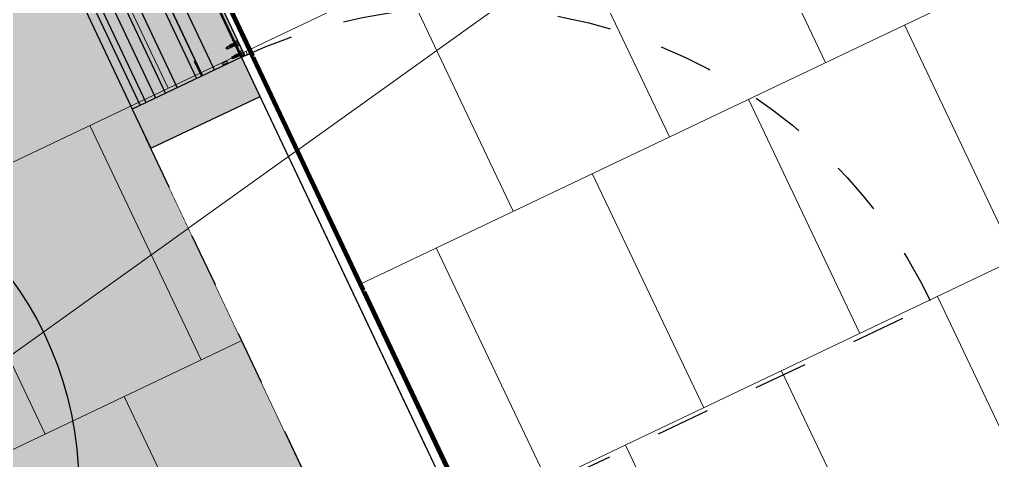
# Model space of a CAD drawing. Header units: metres. Extents: x 678805 to 1359287, y 2747329 to 5497370.
# Drawn here: x 679666.431 to 679668.683, y 2748565.815 to 2748566.836 of the extents above; entities that cross this region are included whole.
import ezdxf
from ezdxf.enums import TextEntityAlignment as Align

# ---------------------------------------------------------------- set-up
doc = ezdxf.new("R2010")
doc.units = ezdxf.units.M
doc.linetypes.add('XREF_MON_BUILDINGS$0$Dash_2_', pattern=[0.25, 0.125, -0.125])
doc.linetypes.add('XREF_MON_BUILDINGS$0$Hidden', pattern=[0.004, 0.002, -0.002])
for name, color, linetype in [('00_XREF_MON_HSC_PAVEMENT', 7, 'Continuous'), ('00_XREF_TWQ_BUILDINGS', 7, 'Continuous'), ('XREF_MON_BUILDINGS$0$00-Modulos DEFINIDOS', 7, 'Continuous'), ('XREF_MON_BUILDINGS$0$00-Modulos ROOFS', 2, 'Continuous'), ('XREF_MON_BUILDINGS$0$02-L-01_Structure t2', 7, 'Continuous'), ('XREF_MON_BUILDINGS$0$02-L-01_Struture aux', 4, 'Continuous'), ('XREF_MON_BUILDINGS$0$02-L-06_Plan Change', 252, 'Continuous'), ('XREF_MON_BUILDINGS$0$02-L-10-ADA requirements', 253, 'Continuous'), ('XREF_MON_BUILDINGS$0$02-L-Insulation', 252, 'Continuous'), ('XREF_MON_BUILDINGS$0$02-L-INT Panel', 5, 'Continuous'), ('XREF_MON_BUILDINGS$0$02-L-panel', 5, 'Continuous')]:
    doc.layers.add(name, color=color, linetype=linetype)
for name, color, linetype, true_color in [('02-L-Waterfeatures 01', 7, 'Continuous', 0x4da6ff), ('XREF_MON_BUILDINGS$0$0-WIPEOUTS', 7, 'Continuous', 0xffffff), ('XREF_MON_BUILDINGS$0$02-L-06_Walls HATCH 01', 9, 'Continuous', 0x808080)]:
    doc.layers.add(name, color=color, linetype=linetype, true_color=true_color)
for name, color, linetype, lineweight in [('XREF_MON_BUILDINGS$0$02-H-251', 251, 'Continuous', 0), ('XREF_MON_BUILDINGS$0$02-H-254', 254, 'Continuous', 0), ('XREF_MON_BUILDINGS$0$02-L-01_Structure L', 7, 'Continuous', 5), ('XREF_MON_BUILDINGS$0$02-L-01_Structure T', 8, 'Continuous', 5), ('XREF_MON_GENERAL_LAYOUT$0$02-L-Level Curves 0.25-0.75m', 33, 'Continuous', 5)]:
    doc.layers.add(name, color=color, linetype=linetype, lineweight=lineweight)
for name, color, linetype, lineweight, true_color in [('XREF_MON_BUILDINGS$0$02-KH-01 Water_Toilets', 7, 'Continuous', 30, 0x3877ff), ('XREF_MON_HSC_PAVEMENT$0$02-L-Joints-Paviment_07_Precast Concrete Blocks 60X40', 7, 'Continuous', 5, 0x999999), ('XREF_MON_HSC_PAVEMENT$0$03-TR-Pavement_07_Precast Concrete Blocks 60X40', 7, 'Continuous', 5, 0x999999)]:
    doc.layers.add(name, color=color, linetype=linetype, lineweight=lineweight, true_color=true_color)
doc.layers.get('XREF_MON_BUILDINGS$0$02-KH-01 Water_Toilets').off()
doc.styles.add('XREF_MON_GENERAL_LAYOUT$0$Standard', font='arial.ttf')
doc.linetypes.add('XREF_MON_BUILDINGS$0$BATTING', pattern='A,0.0001,-0.1,[134,ltypeshp.shx,S=0.1,R=0,X=-0.1,Y=0],-0.2,[134,ltypeshp.shx,S=0.1,R=180,X=0.1,Y=0],-0.1', length=0.4001)

# ---------------------------------------------------------------- blocks, each defined once
blk = doc.blocks.new('XREF_MON_BUILDINGS$0$modulo kiosco')
at = {"layer": 'XREF_MON_BUILDINGS$0$0-WIPEOUTS', "true_color": 0xfcfcfc}
h = blk.add_hatch(color=7, dxfattribs=at)
h.dxf.hatch_style = 1
h.paths.add_polyline_path([(119.6986085139215, -61.62058441969566), (119.6986085125245, -56.82058442011476), (124.4986085132696, -56.82058442058042), (124.4986085123383, -61.62058442132547)])
at = {"layer": 'XREF_MON_BUILDINGS$0$00-Modulos ROOFS', "lineweight": 0}
blk.add_lwpolyline([(119.6986085139215, -61.62058441969566), (119.6986085125245, -56.82058442011476), (124.4986085132696, -56.82058442058042), (124.4986085123383, -61.62058442132547)], close=True, dxfattribs=at)
at = {"layer": 'XREF_MON_BUILDINGS$0$00-Modulos ROOFS'}
blk.add_lwpolyline([(124.4986085137352, -57.12058442062698), (124.4986085132696, -56.82058442058042), (124.1986085125245, -56.82058442151174), (119.9986085128039, -56.82058442034759), (119.6986085125245, -56.82058442011476), (119.6986085125245, -57.12058442085981), (119.6986085134558, -61.32058442058042), (119.6986085139215, -61.62058441969566), (119.9986085128039, -61.62058442062698), (124.1986085125245, -61.62058442109264), (124.4986085123383, -61.62058442132547), (124.4986085128039, -61.32058442081325)], close=True, dxfattribs=at)
blk = doc.blocks.new('XREF_MON_BUILDINGS$0$AUTORROSCANTE')
at = {"layer": 'XREF_MON_BUILDINGS$0$02-L-01_Structure t2', "color": 0}
for p, q in [((-31.20000000000002, 5.629165124598842), (-26.19999999999959, 5.62916512459816)), ((-31.19999999999999, -3.410605131648481e-13), (-26.19999999999976, 0)), ((-2.365309734828713, 2.5), (-25, 2.5)), ((0, 0), (-8.999999999999972, 2.5)), ((0, 0), (-3.600692283157343, -1.09366380576239)), ((0, 0), (-2.365309734828713, 2.5)), ((0, 0), (-2.365309734828713, -2.5)), ((-31.20000000000002, -5.629165124598899), (-26.19999999999948, -5.629165124599581)), ((-2.365309734828713, -2.5), (-25, -2.5)), ((-3.600692283157343, -1.09366380576239), (-2.365309734828713, -2.5))]:
    blk.add_line(p, q, dxfattribs=at)
at = {"layer": 'XREF_MON_BUILDINGS$0$02-L-01_Structure t2', "color": 253}
for p, q in [((-25, 3.149999999999977), (-8.999999999999943, 3.150000000000034)), ((-23.47427264461649, -3.14999999999992), (-25, 2.662522019210144)), ((-21.40651940967126, -3.14999999999992), (-23.06020473028568, 3.149999999999864)), ((-19.338766174726, -3.14999999999992), (-20.99245149534045, 3.14999999999992)), ((-17.27101293978083, -3.14999999999992), (-18.92469826039516, 3.150000000000034)), ((-15.20325970483566, -3.14999999999992), (-16.85694502544993, 3.150000000000034)), ((-13.1355064698904, -3.14999999999992), (-14.78919179050473, 3.149999999999977)), ((-11.06775323494514, -3.14999999999992), (-12.72143855555953, 3.149999999999977)), ((-9, -3.14999999999992), (-10.65368532061433, 3.150000000000034)), ((-9, -3.14999999999992), (-8.999999999999972, 3.150000000000034)), ((-25, -3.149999999999977), (-9, -3.149999999999977)), ((-3.600692283157343, -1.09366380576239), (-9, -2.5))]:
    blk.add_line(p, q, dxfattribs=at)
at = {"layer": 'XREF_MON_BUILDINGS$0$02-L-01_Structure t2', "color": 0}
for points in [[(-31.20000000000002, 5.629165124598842), (-26.19999999999996, 5.629165124598842), (-26.19999999999996, -5.629165124599581), (-31.20000000000002, -5.629165124599581)], [(-26.19999999999951, 6.5), (-25, 6.5), (-25, -6.500000000000057), (-26.19999999999951, -6.500000000000057)]]:
    blk.add_lwpolyline(points, close=True, dxfattribs=at)
for centre, start, end in [((-26.98608579049073, 2.367525475711773), 129.2840388374925, 214.1828116507075), ((-26.98608579049073, -2.366719793068796), 145.8304296466695, 230.7332658614822)]:
    blk.add_arc(centre, 4.213914209509284, start, end, dxfattribs=at)
blk = doc.blocks.new('XREF_MON_BUILDINGS$0$ULMA_Montante VV')
at = {"layer": 'XREF_MON_BUILDINGS$0$02-H-251', "ltscale": 125}
h = blk.add_hatch(dxfattribs=at)
h.set_pattern_fill('ANSI31', color=256, scale=0.001, angle=450, style=0)
h.set_pattern_definition([(134.9999999999999, (-0.05125000000043656, -0.00250000000005457), (-0.002245064030267289, -0.002245064030267287), [])])
edge = h.paths.add_edge_path()
edge.add_line((-0.05095000000073924, -0.00250000000005457), (0.04844999999841093, -0.00250000000005457))
edge.add_arc((0.04844999999841093, -0.002200000000129876), 0.0003, 270, 360)
edge.add_line((0.04874999999992724, -0.002200000000129876), (0.04874999999992724, -0.0003000000001520675))
edge.add_arc((0.04844999999841093, -0.0003000000001520675), 0.0003, 0, 90)
edge.add_line((0.04844999999841093, 0), (0, 0))
edge.add_line((0, 0), (0, 0.05719999999996617))
edge.add_arc((-0.0003000000015163096, 0.05719999999996617), 0.0003, 0, 90)
edge.add_line((-0.0003000000015163096, 0.05749999999989086), (-0.002200000000811997, 0.05749999999989086))
edge.add_arc((-0.002200000000811997, 0.05719999999996617), 0.0003, 90, 180)
edge.add_line((-0.002500000000509317, 0.05719999999996617), (-0.002500000000509317, 0))
edge.add_line((-0.002500000000509317, 0), (-0.05095000000073924, 0))
edge.add_arc((-0.05095000000073924, -0.0003000000001520675), 0.0003, 90, 180)
edge.add_line((-0.05125000000043656, -0.0003000000001520675), (-0.05125000000043656, -0.002200000000129876))
edge.add_arc((-0.05095000000073924, -0.002200000000129876), 0.0003, 180, 270)
blk = doc.blocks.new('XREF_MON_BUILDINGS$0$ULMA_Autotaladrante')
at = {"layer": 'XREF_MON_BUILDINGS$0$02-L-01_Structure T', "color": 252}
for p, q in [((-0.02500000000509317, 2.273736754432321e-13), (-0.02263469026956955, 0.00250000000005457)), ((-0.02500000000509317, 2.273736754432321e-13), (-0.01600000000325963, 0.00250000000005457)), ((-0.02500000000509317, 2.273736754432321e-13), (-0.02263469026956955, -0.002499999999599822)), ((-0.02500000000509317, 2.273736754432321e-13), (-0.02139930772136722, -0.001093663805477263)), ((-0.02263469026956955, 0.00250000000005457), (0, 0.00250000000005457)), ((0, 0.003150000000232467), (-0.01600000000325963, 0.003150000000232467)), ((-0.01600000000325963, -0.003149999999777719), (-0.01600000000325963, 0.003150000000232467)), ((-0.01600000000325963, -0.003149999999777719), (-0.01434631468237058, 0.003150000000232467)), ((-0.01393224676803584, -0.003149999999777719), (-0.01227856144714679, 0.003150000000232467)), ((-0.0118644935323573, -0.003149999999777719), (-0.01021080821146825, 0.003150000000232467)), ((-0.00979674029713351, -0.003149999999777719), (-0.008143054976244457, 0.003150000000232467)), ((-0.00772898706190972, -0.003149999999777719), (-0.006075301741020667, 0.003150000000232467)), ((-0.005661233826231182, -0.003149999999777719), (-0.004007548505342129, 0.003150000000232467)), ((-0.003593480591007392, -0.003149999999777719), (-0.001939795270118339, 0.003150000000232467)), ((-0.001525727355783602, -0.003149999999777719), (0, 0.002662522019363678)), ((0.006200000001172157, 0.005629165124673818), (0.001200000000153523, 0.005629165124673818)), ((0.006200000001172157, 2.273736754432321e-13), (0.001200000000153523, 2.273736754432321e-13)), ((-0.02139930772136722, -0.001093663805477263), (-0.02263469026956955, -0.002499999999599822)), ((-0.02263469026956955, -0.002499999999599822), (0, -0.002499999999599822)), ((-0.02139930772136722, -0.001093663805477263), (-0.01600000000325963, -0.002499999999599822)), ((0, -0.003149999999777719), (-0.01600000000325963, -0.003149999999777719)), ((0.006200000001172157, -0.005629165124219071), (0.001200000000153523, -0.005629165124219071))]:
    blk.add_line(p, q, dxfattribs=at)
for points in [[(0.001200000000153523, 0.006499999999959982), (0, 0.006499999999959982), (0, -0.006499999999732609), (0.001200000000153523, -0.006499999999732609)], [(0.006200000001172157, 0.005629165124673818), (0.001200000000153523, 0.005629165124673818), (0.001200000000153523, -0.005629165124219071), (0.006200000001172157, -0.005629165124219071)]]:
    blk.add_lwpolyline(points, close=True, dxfattribs=at)
for centre, start, end in [((0.001986085791031655, 0.002367525475847287), 325.8171883654993, 50.71596115511253), ((0.001986085791031655, -0.002366719792689764), 309.2667341381091, 34.16957033823044)]:
    blk.add_arc(centre, 0.004213914210367771, start, end, dxfattribs=at)
blk = doc.blocks.new('XREF_MON_BUILDINGS$0$ULMA_Escuadra40x80_Seccion')
at = {"layer": 'XREF_MON_BUILDINGS$0$02-H-251', "ltscale": 125}
h = blk.add_hatch(dxfattribs=at)
h.set_pattern_fill('ANSI31', color=256, scale=0.001, angle=360, style=0)
h.set_pattern_definition([(45, (0, 0), (-0.002245064030267288, 0.002245064030267289), [])])
h.paths.add_polyline_path([(0, 0.0799999999994725), (0.002999999989697244, 0.0799999999994725), (0.002999999989697244, 0.002999999999701686), (0.03999999999359716, 0.002999999999701686), (0.03999999999359716, 0), (0, 0)])
at = {"layer": 'XREF_MON_BUILDINGS$0$02-L-01_Structure L', "linetype": 'Continuous'}
blk.add_lwpolyline([(0, 0.0799999999994725), (0.002999999989697244, 0.0799999999994725), (0.002999999989697244, 0.002999999999701686), (0.03999999999359716, 0.002999999999701686), (0.03999999999359716, 0), (0, 0)], close=True, dxfattribs=at)
blk = doc.blocks.new('XREF_MON_BUILDINGS$0$Kiosk door')
at = {"linetype": 'XREF_MON_BUILDINGS$0$Dash_2_'}
blk.add_wipeout([(-0.3650003588485287, -0.20273887368162846), (-0.3649995805811452, 0.09726091754812582), (0.834999707727285, 0.09726091754812582), (0.8349996411514713, -0.20273888156785946)], dxfattribs=at).dxf.layer = 'XREF_MON_BUILDINGS$0$0-WIPEOUTS'
at = {"layer": 'XREF_MON_BUILDINGS$0$02-L-06_Walls HATCH 01', "linetype": 'Continuous'}
h = blk.add_hatch(color=256, dxfattribs=at)
h.dxf.hatch_style = 1
h.paths.add_polyline_path([(0.8349997775229442, 0.09726260458085129), (0.7350005010742805, 0.09726468567793631), (0.7350005714583424, -0.1827374759855043), (0.8349998004780701, -0.1827409063021986)])
h.paths.add_polyline_path([(-0.2649995567047153, 0.09726103613911455), (-0.3649998889106872, 0.09726103613911455), (-0.3649999365919983, -0.1827395266227524), (-0.2649996043860263, -0.1827395266227524)])
at = {"linetype": 'Continuous'}
blk.add_line((0.8349996411514713, -0.2027388816146684), (0.8349996602950842, 0.09726091754812624), dxfattribs=at)
for points in [[(-0.3649999363518257, 0.09726091754812596), (-0.2649995805807295, 0.09726091754812596), (-0.2649996471565431, -0.1827395200508933), (-0.3650000029276393, -0.1827395200508933)], [(0.8349996602950842, 0.09726091754812624), (0.7350004194192705, 0.0972635265395761), (0.735000352843457, -0.1827378866425775), (0.8349995937192707, -0.1827404956340273)]]:
    blk.add_lwpolyline(points, close=True, dxfattribs=at)
at = {"layer": 'XREF_MON_BUILDINGS$0$02-L-06_Plan Change', "linetype": 'Continuous'}
for p, q in [((0.6349999970723608, -0.1827395266227524), (-0.3650000029276393, -0.1827395266227524)), ((-0.3650000029276393, -0.1827395266227524), (-0.3650000029276393, -0.2027388736816308))]:
    blk.add_line(p, q, dxfattribs=at)
at = {"layer": 'XREF_MON_BUILDINGS$0$02-L-06_Plan Change', "linetype": 'XREF_MON_BUILDINGS$0$Dash_2_'}
blk.add_line((0.8349992605688576, -0.182739522224247), (0.8350023100480466, -1.382739947271413), dxfattribs=at)
blk.add_lwpolyline([(0.8349997077205344, 0.09726376371885229), (-0.3649999363518257, 0.09726091754812596)], dxfattribs=at)
at = {"layer": 'XREF_MON_BUILDINGS$0$02-L-06_Plan Change', "linetype": 'Continuous'}
blk.add_lwpolyline([(-0.3650000029276393, -0.2027388736816308), (0.8349996411514713, -0.2027388815678594), (0.8349996411514713, -0.1827395279371219), (-0.3650000029276393, -0.1827395200508933)], close=True, dxfattribs=at)
at = {"layer": 'XREF_MON_BUILDINGS$0$02-L-06_Plan Change', "linetype": 'XREF_MON_BUILDINGS$0$Dash_2_'}
blk.add_arc((0.8349992605718095, -0.1827406837752702), 1.199999263500018, 179.9999441634501, 270.0001456018545, dxfattribs=at)
blk = doc.blocks.new('XREF_MON_BUILDINGS$0$A$C56BF4A3E')
at = {"layer": 'XREF_MON_BUILDINGS$0$02-H-251', "linetype": 'XREF_MON_BUILDINGS$0$Hidden', "ltscale": 125}
h = blk.add_hatch(dxfattribs=at)
h.set_pattern_fill('ANSI31', color=256, scale=0.001, angle=630, style=0)
h.set_pattern_definition([(315, (-170.3341458271663, 258.6731520046166), (0.002245064030267289, 0.002245064030267287), [])])
edge = h.paths.add_edge_path()
edge.add_line((3.035161503146078, 0.02689361729349926), (3.033161503146125, 0.02689361729350281))
edge.add_line((3.033161503146125, 0.02689361729350281), (3.026290008513975, 0.02664820677107826))
edge.add_line((3.026290008513971, 0.02664820677107826), (3.02541117549498, 0.02570412332277527))
edge.add_arc((3.025191590921342, 0.0259085312847489), 0.0003, 587.0499999998804, 677.0499999998917, ccw=False)
edge.add_line((3.024987182959141, 0.02568894671110655), (3.0240429129903, 0.02656795335968098))
edge.add_line((3.0240429129903, 0.02656795335968454), (3.022292594454886, 0.02650544198257876))
edge.add_line((3.022292594454886, 0.02650544198257876), (3.021413725412401, 0.0255613198361857))
edge.add_arc((3.021194140838535, 0.02576572779907238), 0.0003, 587.0499999998804, 677.0499999998772, ccw=False)
edge.add_line((3.020989732876334, 0.02554614322543003), (3.020045424203037, 0.02642518590273113))
edge.add_line((3.020045424203037, 0.02642518590272758), (3.007090120085142, 0.02596249646941828))
edge.add_arc((3.007161503146051, 0.02396377076112799), 0.002, 452.045408488778, 539.9999999998918)
edge.add_line((3.005161503146098, 0.02396377076113154), (3.005161503146084, 0.01723441628130118))
edge.add_line((3.005161503146084, 0.01723441628130118), (3.005161503146066, 0.007893617293323274))
edge.add_line((3.005161503146066, 0.007893617293323274), (3.010311503146024, 0.007893617293312616))
edge.add_line((3.010311503146024, 0.007893617293312616), (3.010311503146021, 0.006893617293108889))
edge.add_line((3.010311503146024, 0.006893617293108889), (3.004994109303563, 0.006893617293119547))
edge.add_arc((3.004994109303563, 0.006593617293422227), 0.0003, 809.9999999998918, 869.9999999998961)
edge.add_line((3.004734301682358, 0.00674361729327444), (3.003071310767286, 0.003863232536087224))
edge.add_arc((3.002811503146081, 0.004013232535932332), 0.0003, 509.9999999998961, 689.9999999998774, ccw=False)
edge.add_line((3.002551695524875, 0.004163232535780992), (3.003868276278716, 0.006443617293573567))
edge.add_arc((3.003608468657514, 0.00659361729342578), 0.0003, 689.9999999998961, 809.9999999998918)
edge.add_line((3.003608468657514, 0.0068936172931231), (2.995861503146127, 0.006893617293137311))
edge.add_line((2.995861503146127, 0.006893617293137311), (2.995861503146131, 0.007893617293341038))
edge.add_line((2.995861503146127, 0.007893617293341038), (3.001861503145985, 0.00789361729333038))
edge.add_line((3.001861503145985, 0.00789361729333038), (3.001861503145989, 0.009643617293686901))
edge.add_arc((3.00211150314604, 0.009643617293686901), 0.0002500000000000272, 359.9999999998918, 539.9999999998918, ccw=False)
edge.add_line((3.002361503146091, 0.009643617293686901), (3.002361503146087, 0.00789361729333038))
edge.add_line((3.002361503146087, 0.00789361729333038), (3.003361503146063, 0.007893617293326827))
edge.add_line((3.003361503146063, 0.007893617293326827), (3.003361503146095, 0.02413804013506393))
edge.add_arc((3.001361503146143, 0.02413804013506748), 0.002, 719.9999999998918, 802.552583149694)
edge.add_line((3.001620735625639, 0.02612116860312241), (2.995711503146087, 0.02689361729357387))
edge.add_line((2.99571150314609, 0.02689361729357387), (2.995711503146094, 0.02869361729357678))
edge.add_line((2.995711503146094, 0.02869361729357678), (3.035161503146082, 0.02869361729350217))
edge.add_line((3.035161503146082, 0.02869361729350217), (3.035161503146078, 0.02689361729349926))
h = blk.add_hatch(dxfattribs=at)
h.set_pattern_fill('ANSI31', color=256, scale=0.001, angle=630, style=0)
h.set_pattern_definition([(315, (-170.3341458271663, 259.2731520046166), (0.002245064030267289, 0.002245064030267287), [])])
edge = h.paths.add_edge_path()
edge.add_line((3.635161503146076, 0.02689361729236595), (3.633161503146123, 0.0268936172923695))
edge.add_line((3.633161503146123, 0.02689361729237305), (3.626290008513973, 0.0266482067699485))
edge.add_line((3.626290008513973, 0.02664820676994495), (3.625411175494982, 0.02570412332164551))
edge.add_arc((3.625191590921343, 0.02590853128361914), 0.0003, 587.0499999998804, 677.0499999998917, ccw=False)
edge.add_line((3.624987182959142, 0.02568894670997679), (3.624042912990301, 0.02656795335855122))
edge.add_line((3.624042912990301, 0.02656795335855122), (3.622292594454887, 0.02650544198144544))
edge.add_line((3.622292594454887, 0.02650544198144544), (3.621413725412403, 0.02556131983505594))
edge.add_arc((3.621194140838536, 0.02576572779793906), 0.0003, 587.0499999998804, 677.0499999998772, ccw=False)
edge.add_line((3.620989732876335, 0.02554614322429671), (3.620045424203038, 0.02642518590159426))
edge.add_line((3.620045424203038, 0.02642518590159426), (3.607090120085143, 0.02596249646828497))
edge.add_arc((3.607161503146052, 0.02396377075999467), 0.002, 452.045408488778, 539.9999999998918)
edge.add_line((3.6051615031461, 0.02396377075999823), (3.605161503146086, 0.01723441628016786))
edge.add_line((3.605161503146086, 0.01723441628016786), (3.605161503146068, 0.007893617292189958))
edge.add_line((3.605161503146068, 0.007893617292189958), (3.610311503146026, 0.0078936172921793))
edge.add_line((3.610311503146026, 0.007893617292182853), (3.610311503146022, 0.006893617291979126))
edge.add_line((3.610311503146026, 0.006893617291979126), (3.604994109303565, 0.006893617291989784))
edge.add_arc((3.604994109303561, 0.006593617292288911), 0.0003, 809.9999999998918, 869.9999999998961)
edge.add_line((3.60473430168236, 0.006743617292137571), (3.603071310767287, 0.003863232534950356))
edge.add_arc((3.602811503146082, 0.004013232534802569), 0.0003, 509.9999999998961, 689.9999999998774, ccw=False)
edge.add_line((3.602551695524877, 0.004163232534651229), (3.603868276278718, 0.006443617292443804))
edge.add_arc((3.603608468657512, 0.006593617292292464), 0.0003, 689.9999999998961, 809.9999999998918)
edge.add_line((3.603608468657516, 0.006893617291989784), (3.595861503146129, 0.006893617292003995))
edge.add_line((3.595861503146129, 0.006893617292003995), (3.595861503146132, 0.007893617292207722))
edge.add_line((3.595861503146129, 0.007893617292207722), (3.601861503145987, 0.007893617292197064))
edge.add_line((3.601861503145987, 0.007893617292197064), (3.60186150314599, 0.009643617292553586))
edge.add_arc((3.602111503146041, 0.009643617292553586), 0.0002500000000000272, 359.9999999998918, 539.9999999998918, ccw=False)
edge.add_line((3.602361503146092, 0.009643617292553586), (3.602361503146088, 0.007893617292197064))
edge.add_line((3.602361503146088, 0.007893617292197064), (3.603361503146065, 0.007893617292197064))
edge.add_line((3.603361503146065, 0.007893617292193511), (3.603361503146097, 0.02413804013393062))
edge.add_arc((3.601361503146144, 0.02413804013393417), 0.002, 719.9999999998918, 802.552583149694)
edge.add_line((3.601620735625641, 0.0261211686019891), (3.595711503146088, 0.02689361729244055))
edge.add_line((3.595711503146088, 0.02689361729244055), (3.595711503146092, 0.02869361729244346))
edge.add_line((3.595711503146092, 0.02869361729244346), (3.63516150314608, 0.02869361729236886))
edge.add_line((3.63516150314608, 0.02869361729236886), (3.635161503146076, 0.02689361729236595))
at = {"layer": 'XREF_MON_BUILDINGS$0$02-H-254', "ltscale": 125}
h = blk.add_hatch(dxfattribs=at)
h.set_pattern_fill('ANSI31', color=256, scale=0.0005, angle=270, style=0)
h.set_pattern_definition([(315, (-170.2068422778523, 258.8159102191522), (0.001122532015133644, 0.001122532015133644), [])])
h.paths.add_polyline_path([(3.001661503126499, -5.666578317686799e-12), (2.406792039670766, -4.543920795185841e-12), (2.406792039670773, 0.004932188161507867), (3.00166150312651, 0.004930460022421812)])
h = blk.add_hatch(dxfattribs=at)
h.set_pattern_fill('ANSI31', color=256, scale=0.0005, angle=270, style=0)
h.set_pattern_definition([(315, (-170.2068422778523, 259.4159102191522), (0.001122532015133644, 0.001122532015133644), [])])
h.paths.add_polyline_path([(3.6016615031265, -6.799893981224159e-12), (3.006792039670763, -5.6772364587232e-12), (3.006792039670774, 0.004932188160374551), (3.601661503126508, 0.004930460021288496)])
h = blk.add_hatch(dxfattribs=at)
h.set_pattern_fill('ANSI31', color=256, scale=0.0005, angle=270, style=0)
h.set_pattern_definition([(315, (-170.2068422778523, 260.0159102191523), (0.001122532015133644, 0.001122532015133644), [])])
h.paths.add_polyline_path([(4.217004032191088, 8.671239769952876e-05), (3.606792039670765, -6.81055212226056e-12), (3.606792039670776, 0.004932188159241235), (4.217004032191095, 0.005017172425787919)])
at = {"layer": 'XREF_MON_BUILDINGS$0$02-L-01_Struture aux', "linetype": 'Continuous'}
for p, q in [((4.528097383963182, 0.2230973839609618), (0.2880973839595988, 0.2230973839650616)), ((4.528097383963182, 0.193097383948313), (0.2880973839595988, 0.1930973839524128))]:
    blk.add_line(p, q, dxfattribs=at)
at = {"layer": 'XREF_MON_BUILDINGS$0$02-L-01_Struture aux'}
for p, q in [((0.03223181738328762, 0.02869217211398833), (4.782712843938601, 0.02869228319033823)), ((4.782712843940036, 0.02683148525789747), (0.03223181738328762, 0.02683148526689649))]:
    blk.add_line(p, q, dxfattribs=at)
at = {"layer": 'XREF_MON_BUILDINGS$0$02-L-01_Struture aux', "linetype": 'XREF_MON_BUILDINGS$0$Hidden'}
for p, q in [((3.035161503146082, 0.02869361729350217), (2.995711503146094, 0.02869361729357678)), ((2.995711503146094, 0.02869361729357678), (2.99571150314609, 0.02689361729357387)), ((3.001620735625639, 0.02612116860312241), (2.99571150314609, 0.02689361729357387)), ((3.003361503146095, 0.02413804013506393), (3.003361503146063, 0.007893617293326827)), ((3.005161503146098, 0.02396377076113154), (3.005161503146084, 0.01723441628130118)), ((3.007090120085142, 0.02596249646941828), (3.020045424203037, 0.02642518590272758)), ((3.020989732876334, 0.02554614322543003), (3.020045424203037, 0.02642518590272758)), ((3.021413725412405, 0.0255613198361857), (3.022292594454886, 0.02650544198257876)), ((3.022292594454886, 0.02650544198257876), (3.0240429129903, 0.02656795335968454)), ((3.024987182959141, 0.02568894671110655), (3.0240429129903, 0.02656795335968454)), ((3.025411175494984, 0.02570412332277527), (3.026290008513971, 0.02664820677107826)), ((3.026290008513971, 0.02664820677107826), (3.033161503146125, 0.02689361729350281)), ((3.033911503146051, 0.02689361729350281), (3.033161503146125, 0.02689361729350281)), ((3.035161503146078, 0.02689361729349926), (3.033161503146125, 0.02689361729350281)), ((3.035161503146082, 0.02869361729350217), (3.035161503146078, 0.02689361729349926)), ((3.63516150314608, 0.02869361729236886), (3.595711503146092, 0.02869361729244346)), ((3.595711503146092, 0.02869361729244346), (3.595711503146088, 0.02689361729244055)), ((3.601620735625641, 0.0261211686019891), (3.595711503146088, 0.02689361729244055)), ((3.603361503146097, 0.02413804013393062), (3.603361503146065, 0.007893617292193511)), ((3.6051615031461, 0.02396377075999823), (3.605161503146086, 0.01723441628016786)), ((3.607090120085143, 0.02596249646828497), (3.620045424203038, 0.02642518590159426)), ((3.620989732876335, 0.02554614322429671), (3.620045424203038, 0.02642518590159426)), ((3.621413725412406, 0.02556131983505594), (3.622292594454887, 0.02650544198144544)), ((3.622292594454887, 0.02650544198144544), (3.624042912990301, 0.02656795335855122)), ((3.624987182959142, 0.02568894670997679), (3.624042912990301, 0.02656795335855122)), ((3.625411175494985, 0.02570412332164551), (3.626290008513973, 0.02664820676994495)), ((3.626290008513973, 0.02664820676994495), (3.633161503146123, 0.02689361729237305)), ((3.633911503146049, 0.0268936172923695), (3.633161503146123, 0.02689361729237305)), ((3.635161503146076, 0.02689361729236595), (3.633161503146123, 0.02689361729237305)), ((3.63516150314608, 0.02869361729236886), (3.635161503146076, 0.02689361729236595)), ((3.001661503145979, 0.00789361729333038), (2.995861503146127, 0.007893617293341038)), ((2.995861503146127, 0.007893617293341038), (2.995861503146127, 0.006893617293137311)), ((3.003608468657514, 0.0068936172931231), (2.995861503146127, 0.006893617293137311)), ((3.001661503146039, 0.009643617293686901), (3.001661503145979, 0.00789361729333038)), ((3.002161503146084, 0.009643617293686901), (3.00216150314608, 0.00789361729333038)), ((3.003361503146063, 0.007893617293326827), (3.00216150314608, 0.00789361729333038)), ((3.002551695524875, 0.004163232535780992), (3.00386827627872, 0.00644361729357712)), ((3.003071310767286, 0.003863232536083672), (3.004734301682358, 0.00674361729327444)), ((3.010311503146024, 0.006893617293108889), (3.004994109303563, 0.006893617293119547)), ((3.005161503146084, 0.01723441628130118), (3.005161503146066, 0.007893617293323274)), ((3.010311503146024, 0.007893617293312616), (3.005161503146066, 0.007893617293323274)), ((3.010311503146024, 0.007893617293312616), (3.010311503146024, 0.006893617293108889)), ((3.60166150314598, 0.007893617292197064), (3.595861503146129, 0.007893617292207722)), ((3.595861503146129, 0.007893617292207722), (3.595861503146129, 0.006893617292003995)), ((3.603608468657516, 0.006893617291989784), (3.595861503146129, 0.006893617292003995)), ((3.60166150314604, 0.009643617292553586), (3.60166150314598, 0.007893617292197064)), ((3.602161503146085, 0.009643617292553586), (3.602161503146082, 0.007893617292197064)), ((3.603361503146065, 0.007893617292193511), (3.602161503146082, 0.007893617292197064)), ((3.602551695524877, 0.004163232534651229), (3.603868276278718, 0.006443617292443804)), ((3.603071310767287, 0.003863232534953909), (3.60473430168236, 0.006743617292137571)), ((3.610311503146026, 0.006893617291979126), (3.604994109303565, 0.006893617291986232)), ((3.605161503146086, 0.01723441628016786), (3.605161503146068, 0.007893617292189958)), ((3.610311503146026, 0.007893617292182853), (3.605161503146068, 0.007893617292189958)), ((3.610311503146026, 0.007893617292182853), (3.610311503146026, 0.006893617291979126))]:
    blk.add_line(p, q, dxfattribs=at)
at = {"layer": 'XREF_MON_BUILDINGS$0$02-L-01_Struture aux', "linetype": 'Continuous'}
for points in [[(2.90563122668333, 0.2730973839523969), (2.943097383974408, 0.273097383958735), (2.943097383974408, 0.2230973839587236), (2.90563122668333, 0.223097383958752), (2.90563122668333, 0.2280973839587475), (2.938097383974384, 0.228097383958719), (2.938097383974384, 0.2680973839578868), (2.905631226675712, 0.2680973839524015), (2.905631226675712, 0.2730973839523969)], [(3.40563122668333, 0.2730973839523969), (3.443097383974408, 0.273097383958735), (3.443097383974408, 0.2230973839587236), (3.40563122668333, 0.223097383958752), (3.40563122668333, 0.2280973839587475), (3.438097383974384, 0.228097383958719), (3.438097383974384, 0.2680973839578868), (3.405631226675712, 0.2680973839524015), (3.405631226675712, 0.2730973839523969)], [(2.90563122668333, 0.1430973839650775), (2.943097383974408, 0.1430973839587395), (2.943097383974408, 0.1930973839587509), (2.90563122668333, 0.1930973839587224), (2.90563122668333, 0.188097383958727), (2.938097383974384, 0.1880973839587554), (2.938097383974384, 0.1480973839595876), (2.905631226675712, 0.148097383965073), (2.905631226675712, 0.1430973839650775)], [(3.40563122668333, 0.1430973839650775), (3.443097383974408, 0.1430973839587395), (3.443097383974408, 0.1930973839587509), (3.40563122668333, 0.1930973839587224), (3.40563122668333, 0.188097383958727), (3.438097383974384, 0.1880973839587554), (3.438097383974384, 0.1480973839595876), (3.405631226675712, 0.148097383965073), (3.405631226675712, 0.1430973839650775)]]:
    blk.add_lwpolyline(points, dxfattribs=at)
at = {"layer": 'XREF_MON_BUILDINGS$0$02-L-01_Struture aux'}
for points in [[(4.677795854006792, 0.00770692994390032), (0.03223181738328762, 0.007706933661783211)], [(0.03223181738328762, 0.006936781791981872), (4.677795854006792, 0.006936778074098982)]]:
    blk.add_lwpolyline(points, dxfattribs=at)
at = {"layer": 'XREF_MON_BUILDINGS$0$02-L-01_Struture aux', "linetype": 'XREF_MON_BUILDINGS$0$Hidden'}
for centre, radius, start, end in [((3.001361503146143, 0.02413804013506748), 0.002, 359.9999999998917, 82.55258314944416), ((3.007161503146051, 0.02396377076112799), 0.002, 92.04540848598819, 179.9999999998917), ((3.021194140838535, 0.02576572779907238), 0.0003, 227.0499999938588, 317.0499999280945), ((3.025191590921342, 0.0259085312847489), 0.0003, 227.0499999938588, 317.0500000256486), ((3.601361503146144, 0.02413804013393417), 0.002, 359.9999999998917, 82.55258314944416), ((3.607161503146052, 0.02396377075999467), 0.002, 92.04540848598819, 179.9999999998917), ((3.621194140838536, 0.02576572779793906), 0.0003, 227.0499999938588, 317.0499999280945), ((3.625191590921343, 0.02590853128361914), 0.0003, 227.0499999938588, 317.0500000256486), ((3.001911503146033, 0.009643617293686901), 0.0002500000000000272, 359.9999999998917, 179.9999999998917), ((3.002811503146081, 0.004013232535932332), 0.0003, 150.0000000316023, 330.0000000316028), ((3.003608468657514, 0.00659361729342578), 0.0003, 330.0000000316028, 89.99999999989171), ((3.004994109303563, 0.006593617293422227), 0.0003, 89.99999999989171, 150.0000000316023), ((3.601911503146034, 0.009643617292553586), 0.0002500000000000272, 359.9999999998917, 179.9999999998917), ((3.602811503146082, 0.004013232534802569), 0.0003, 150.0000000316023, 330.0000000316028), ((3.603608468657512, 0.006593617292292464), 0.0003, 330.0000000316028, 89.99999999989171), ((3.604994109303561, 0.006593617292288911), 0.0003, 89.99999999989171, 150.0000000316023)]:
    blk.add_arc(centre, radius, start, end, dxfattribs=at)
at = {"layer": 'XREF_MON_BUILDINGS$0$02-L-10-ADA requirements', "linetype": 'Continuous'}
blk.add_circle((3.225606075349095, 1.514829918703654), 0.8, dxfattribs=at)
at = {"layer": 'XREF_MON_BUILDINGS$0$02-L-Insulation', "linetype": 'XREF_MON_BUILDINGS$0$BATTING', "ltscale": 0.04}
blk.add_line((4.523097383963158, 0.2480973839542031), (0.2880973839595988, 0.2480973839583029), dxfattribs=at)
at = {"layer": 'XREF_MON_BUILDINGS$0$02-L-Insulation', "linetype": 'XREF_MON_BUILDINGS$0$BATTING', "ltscale": 0.08}
blk.add_line((0.08535283128422932, 0.09473075020678934), (5.110634532114307, 0.09798582951128054), dxfattribs=at)
at = {"layer": 'XREF_MON_BUILDINGS$0$02-L-INT Panel', "linetype": 'Continuous'}
for p, q in [((4.508097383963186, 0.308097383954653), (0.308097383956472, 0.3080973839587173)), ((4.528097383963182, 0.2880973839546357), (0.2880973839564724, 0.2880973839587355)), ((4.528097383963182, 0.2730973839564967), (0.2880973839595988, 0.2730973839605966)), ((4.528097383963182, 0.1430973839546397), (0.2880973839595988, 0.1430973839587395)), ((4.688097383963491, 0.1280973839546391), (0.1280973839582664, 0.1280973839567068)), ((0.1280973839569519, 0.1280973839580213), (4.688097383961004, 0.1280973839507489)), ((4.528097383963182, 0.1280973839565505), (0.4630973839547785, 0.1280973839606503))]:
    blk.add_line(p, q, dxfattribs=at)
at = {"layer": 'XREF_MON_BUILDINGS$0$02-L-panel'}
blk.add_line((4.200944176126566, 0.0049204027500096), (0.02386288463216601, 0.004932537467283282), dxfattribs=at)
for points in [[(2.406792039670773, 0.004930839569727397), (2.406792039670766, -4.543920795185841e-12), (3.001661503126499, -5.666578317686799e-12), (3.00166150312651, 0.004925485691092746), (2.406792039670773, 0.004930839569727397)], [(3.006792039670774, 0.004930839568594081), (3.006792039670763, -5.6772364587232e-12), (3.6016615031265, -6.799893981224159e-12), (3.601661503126508, 0.00492548568995943), (3.006792039670774, 0.004925485691082088)], [(3.606792039670776, 0.004930839567464318), (3.606792039670765, -6.81055212226056e-12), (4.217004032191088, 8.919956336228552e-05), (4.217004032191095, 0.00501468526012161), (3.606792039670776, 0.004930839567464318)]]:
    blk.add_lwpolyline(points, dxfattribs=at)
at = {"layer": 'XREF_MON_BUILDINGS$0$02-L-panel', "ltscale": 125}
for points in [[(3.00166150312651, 0.004925485691089193), (3.001661503126499, -5.670131031365599e-12)], [(3.601661503126511, 0.00492548568995943), (3.6016615031265, -6.799893981224159e-12)]]:
    blk.add_lwpolyline(points, dxfattribs=at)
at = {"layer": 'XREF_MON_BUILDINGS$0$02-L-01_Struture aux', "xscale": -1}
for name, p, rotation in [('XREF_MON_BUILDINGS$0$ULMA_Escuadra40x80_Seccion', (3.012511131233541, 0.1312647056227441), 180), ('XREF_MON_BUILDINGS$0$ULMA_Escuadra40x80_Seccion', (3.612511131233543, 0.1312647056216107), 180), ('XREF_MON_BUILDINGS$0$ULMA_Montante VV', (3.010011131232559, 0.03119361729368819), 359.9999999998918), ('XREF_MON_BUILDINGS$0$ULMA_Autotaladrante', (3.015511131221302, 0.06852811012983295), 179.9905178906979), ('XREF_MON_BUILDINGS$0$ULMA_Montante VV', (3.610011131232557, 0.03119361729255843), 359.9999999998918), ('XREF_MON_BUILDINGS$0$ULMA_Autotaladrante', (3.6155111312213, 0.06852811012869964), 179.9905178906979), ('XREF_MON_BUILDINGS$0$ULMA_Autotaladrante', (3.022778821536239, 0.02532093643111466), 89.99525894782539), ('XREF_MON_BUILDINGS$0$ULMA_Autotaladrante', (3.622778821536237, 0.02532093642998134), 89.99525894782539)]:
    blk.add_blockref(name, p, dxfattribs=dict(at, rotation=rotation))
at = {"layer": 'XREF_MON_BUILDINGS$0$02-L-01_Struture aux', "xscale": 0.001000000003841706, "yscale": 0.001000000003841706, "zscale": 0.001000000003841706, "rotation": 89.9999999998918}
for p in [(2.976563796566264, 0.05164361719772614), (3.048406843041274, 0.05152106940764867), (3.576563796566262, 0.05164361719659638), (3.648406843041272, 0.05152106940651535)]:
    blk.add_blockref('XREF_MON_BUILDINGS$0$AUTORROSCANTE', p, dxfattribs=at)
at = {"layer": 'XREF_MON_BUILDINGS$0$02-L-06_Walls HATCH 01', "linetype": 'Continuous', "xscale": -1}
blk.add_blockref('XREF_MON_BUILDINGS$0$Kiosk door', (3.249532925146884, 0.2108362319492159), dxfattribs=at)
blk = doc.blocks.new('XREF_MON_BUILDINGS')
at = {"layer": 'XREF_MON_BUILDINGS$0$02-KH-01 Water_Toilets', "linetype": 'Continuous', "rotation": 25.31616115920808}
blk.add_blockref('XREF_MON_BUILDINGS$0$modulo kiosco', (679529.5898995441, 2748565.984877727), dxfattribs=at)
at = {"layer": 'XREF_MON_BUILDINGS$0$00-Modulos DEFINIDOS', "rotation": 115.3161611891357}
blk.add_blockref('XREF_MON_BUILDINGS$0$A$C56BF4A3E', (679668.5158053937, 2748563.492723278), dxfattribs=at)
blk = doc.blocks.new('XREF_MON_HSC_PAVEMENT')
at = {"layer": 'XREF_MON_HSC_PAVEMENT$0$02-L-Joints-Paviment_07_Precast Concrete Blocks 60X40'}
for points in [[(679668.2959221088, 2748566.735944331), (679668.0381073642, 2748567.277729858)], [(679666.7746878009, 2748566.676536347), (679666.5168725122, 2748567.218321615)], [(679667.9347317574, 2748566.564067835), (679667.6769170128, 2748567.105853362)], [(679667.5735414058, 2748566.392191338), (679667.3157266612, 2748566.933976865)], [(679668.7365726175, 2748566.281183959), (679668.4787573288, 2748566.822969227)], [(679667.2123510544, 2748566.220314842), (679666.9545363098, 2748566.762100369)], [(679668.3753824388, 2748566.1093071), (679668.11756715, 2748566.651092368)], [(679666.8511607029, 2748566.048438346), (679666.5933459583, 2748566.590223873)], [(679668.0141922599, 2748565.937430241), (679667.7563769711, 2748566.479215509)], [(679666.4899703515, 2748565.876561849), (679666.2321556068, 2748566.418347376)], [(679667.6530020811, 2748565.765553381), (679667.3951867924, 2748566.307338649)], [(679668.8130462101, 2748565.653084506), (679668.5552314655, 2748566.194870033)], [(679667.2918119022, 2748565.593676522), (679667.0339966135, 2748566.13546179)], [(679668.4518558587, 2748565.48120801), (679668.1940411141, 2748566.022993537)], [(679666.9306217233, 2748565.421799663), (679666.6728064346, 2748565.963584931)], [(679668.0906655071, 2748565.309331513), (679667.8328507625, 2748565.85111704)]]:
    blk.add_lwpolyline(points, dxfattribs=at)
at = {"layer": 'XREF_MON_HSC_PAVEMENT$0$03-TR-Pavement_07_Precast Concrete Blocks 60X40'}
for p, q in [((679651.4206229997, 2748559.37011278), (679671.9909150897, 2748569.15874307)), ((679651.6791750996, 2748558.828678132), (679672.3101189504, 2748568.64617032)), ((679651.9377271994, 2748558.287243485), (679672.629322811, 2748568.13359757))]:
    blk.add_line(p, q, dxfattribs=at)
blk = doc.blocks.new('XREF_MON_GENERAL_LAYOUT')
at = {"layer": 'XREF_MON_GENERAL_LAYOUT$0$02-L-Level Curves 0.25-0.75m', "ltscale": 0.3}
blk.add_lwpolyline([(679704.5757662173, 2748599.368586323), (679702.4497601385, 2748591.874104717), (679652.6154933849, 2748556.176981788)], dxfattribs=at)
at = {"style": 'XREF_MON_GENERAL_LAYOUT$0$Standard'}
for tag, height, rotation, p in [('604,00', 1, 330.2642936667779, (679905.770310239, 2748776.557787406)), ('603,00', 1, 330.2642936667779, (679901.860927013, 2748753.477248972)), ('600,00', 1, 133.8259836638873, (679944.5968217494, 2748745.152639077)), ('602,00', 1, 330.2642936667779, (679883.3191980837, 2748738.726865312)), ('601,00', 1, 117.8905743169221, (679920.9720408977, 2748732.870057053)), ('601,00', 1, 330.2642936667779, (679864.7774691544, 2748723.976481652)), ('600,00', 1, 40.88332108062335, (679777.4053656742, 2748705.443575754, 1.169999999973397)), ('602,00', 1, 330.2642936667779, (679941.2749349186, 2748705.483031567)), ('601,00', 1, 40.88332108062335, (679701.7983696235, 2748703.888586182, 1.169999999973397)), ('598,00', 0.9999999999999999, 62.09100844466732, (679810.2666232066, 2748702.618736548)), ('600,00', 1, 330.2642936667779, (679877.7814736818, 2748691.131234986)), ('600,00', 0.9999999999999999, 19.55108886768879, (679920.4438211058, 2748685.495504646)), ('601,00', 1, 330.2642936667779, (679934.8129193163, 2748683.803636156)), ('599,00', 1, 330.2642936667779, (679854.5671008349, 2748679.061113989)), ('600,00', 1, 88.39282059591216, (679743.9134691327, 2748675.571576328)), ('599,00', 0.9999999999999998, 20.60862043003912, (679924.2598928241, 2748675.216416284)), ('601,00', 1, 88.39282059591216, (679728.0345944045, 2748671.317844195, -2)), ('602,00', 1, 88.39282059591216, (679711.8257639392, 2748665.966083916, -1)), ('603,00', 1, 88.39282059591216, (679695.6151318625, 2748660.611015213)), ('599,00', 1, 40.88332108062335, (679788.8072719976, 2748655.829159783, 1.169999999973397)), ('601,00', 1, 40.88332108062335, (679627.6123405045, 2748644.602575284, 1.169999999973397)), ('603,00', 0.9999999999999999, 41.70580600405471, (679702.4989019763, 2748628.484392532, 1.169999999925494)), ('600,00', 1, 40.88332108062335, (679645.924961585, 2748597.926138933, 1.169999999973397)), ('599,00', 1, 34.22767859632935, (679673.5743901337, 2748555.136007577, 5.33999999991769))]:
    blk.add_attdef(tag, text='', height=height, rotation=rotation, dxfattribs=at).set_placement(p, align=Align.MIDDLE)
at = {"ltscale": 0.3, "style": 'XREF_MON_GENERAL_LAYOUT$0$Standard'}
for tag, height, rotation, p in [('603,50', 1, 330.2642936667779, (679911.500620042, 2748760.570188188)), ('602,50', 1, 330.2642936667779, (679892.8646878856, 2748745.846442295)), ('600,50', 1, 133.8259836638873, (679933.0482653556, 2748738.729379551)), ('601,50', 1, 330.2642936667779, (679873.5807466183, 2748731.671495228)), ('601,50', 0.9999999999999999, 101.285674792814, (679909.5220062692, 2748726.945334854)), ('602,50', 1, 330.2642936667779, (679948.6248547818, 2748713.859774644)), ('600,50', 1, 39.60595393010205, (679743.242567131, 2748706.971262414)), ('600,50', 1, 330.2642936667779, (679880.2659989139, 2748702.726026631)), ('600,50', 0.9999999999999999, 17.35374479888441, (679917.6150982407, 2748690.553931213)), ('599,50', 1, 330.2642936667779, (679867.1974978975, 2748684.716235158)), ('599,50', 0.9999999999999999, 18.89438680505554, (679921.7103896159, 2748680.578430657)), ('599,50', 1, 39.60595393010205, (679778.9914550197, 2748677.241243556)), ('600,50', 1, 88.39282059591216, (679735.9248694875, 2748673.586085743)), ('601,50', 1, 88.39282059591216, (679719.9062925801, 2748668.580993867)), ('602,50', 1, 88.39282059591216, (679703.4737899266, 2748663.451811911)), ('598,50', 1, 330.2642936667779, (679861.7651457089, 2748662.396830559)), ('601,50', 1, 39.60595393010205, (679610.5132742386, 2748662.061190253)), ('600,00', 0.9999999999999999, 41.70580600405471, (679752.30764285, 2748637.685423907)), ('601,00', 0.9999999999999999, 41.70580600405471, (679736.0440844187, 2748634.537594622)), ('599,00', 0.9999999999999999, 35.08346035422691, (679763.0433427037, 2748634.41500971, 1.169999999925494)), ('602,00', 0.9999999999999999, 41.70580600405471, (679720.1743132578, 2748633.095905716, 1.169999999925494)), ('600,00', 0.9999999999999999, 35.08346035422691, (679747.0628417195, 2748629.903108784, 1.169999999925494)), ('601,00', 0.9999999999999999, 35.08346035422691, (679731.2455695962, 2748625.23889635, 1.169999999925494)), ('600,50', 1, 39.60595393010205, (679636.919713499, 2748621.33866227)), ('602,00', 0.9999999999999999, 35.08346035422691, (679715.3997742002, 2748620.639385471, 1.169999999925494)), ('599,50', 1, 28.76039513677905, (679659.4816038228, 2748574.323313434))]:
    blk.add_attdef(tag, text='', height=height, rotation=rotation, dxfattribs=at).set_placement(p, align=Align.MIDDLE)

msp = doc.modelspace()

# ---------------------------------------------------------------- block references
at = {"layer": '00_XREF_MON_HSC_PAVEMENT'}
msp.add_blockref('XREF_MON_HSC_PAVEMENT', (0, 0), dxfattribs=at)

# ---------------------------------------------------------------- next in the draw order: block references
at = {"layer": '00_XREF_TWQ_BUILDINGS'}
msp.add_blockref('XREF_MON_BUILDINGS', (0, 0), dxfattribs=at)

# ---------------------------------------------------------------- next in the draw order: block references
msp.add_blockref('XREF_MON_BUILDINGS', (0, 0))

# ---------------------------------------------------------------- next in the draw order: block references
at = {"layer": '02-L-Waterfeatures 01', "color": 18, "true_color": 0x000000}
msp.add_blockref('XREF_MON_GENERAL_LAYOUT', (0, 0), dxfattribs=at)

doc.saveas('drawing.dxf')
